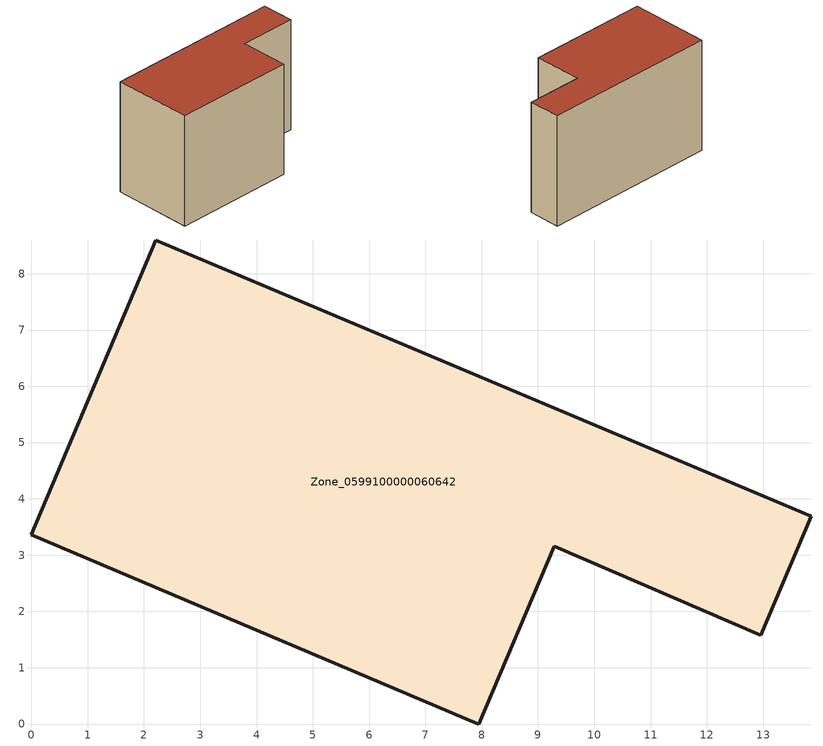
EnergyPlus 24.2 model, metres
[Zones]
Zone_0599100000060642
 floor ground (C_G): 0,3.36 2.21,8.6 13.85,3.69 12.96,1.58 9.29,3.16 7.95,0 z0
 wall outside (C_F): 2.21,8.6 0,3.36 7.95,0 9.29,3.16 12.96,1.58 13.85,3.69 2.21,8.6 z0:8.05
 roof outside (C_R): 13.85,3.69 2.21,8.6 0,3.36 7.95,0 9.29,3.16 12.96,1.58 z8.05
[BUILDING]
Pand.0599100000060642: North Axis=0; Terrain=City; Loads Convergence Tolerance Value=0.04; Temperature Convergence Tolerance Value=0.4; Solar Distribution=FullExterior; Maximum Number of Warmup Days=25; Minimum Number of Warmup Days=1
[Site:Location]
Rotterdam.The.Hague.AP_ZH_NLD Design_Conditions: Latitude=51.96; Longitude=4.45; Time Zone=1; Elevation=-4.5
[SITE:GROUNDTEMPERATURE:BUILDINGSURFACE]
18, 18, 18, 18, 18, 18, 18, 18, 18, 18, 18, 18
[MATERIAL] Thermal Absorptance=0.9; Solar Absorptance=0.7; Visible Absorptance=0.7
Name | Roughness | Thickness | Conductivity | Density | Specific Heat
G.TC.1975-1991 | MediumSmooth | 0.15 | 0.288461 | 540 | 1210
F.TC.1975-1991 | Rough | 0.3 | 0.230769 | 1920 | 840
R.TC.1975-1991 | MediumRough | 0.2 | 0.153846 | 1500 | 1000
[CONSTRUCTION]
C_G: G.TC.1975-1991
C_F: F.TC.1975-1991
C_R: R.TC.1975-1991
[ZONE]
Zone_0599100000060642: Type=1; Multiplier=1; Ceiling Height=Autocalculate; Volume=Autocalculate; Floor Area=autocalculate; Part of Total Floor Area=Yes
[ZONEINFILTRATION:DESIGNFLOWRATE]
Infil_Zone_0599100000060642: Zone or ZoneList or Space or SpaceList=Zone_0599100000060642; Schedule=AlwaysOn; Design Flow Rate Calculation Method=Flow/Area; Flow Rate per Floor Area=0.003; Constant Term Coefficient=1; Temperature Term Coefficient=0; Velocity Term Coefficient=0; Velocity Squared Term Coefficient=0
[HVACTEMPLATE:ZONE:IDEALLOADSAIRSYSTEM]
Zone_0599100000060642: Maximum Heating Supply Air Temperature=50; Minimum Cooling Supply Air Temperature=13; Maximum Heating Supply Air Humidity Ratio=0.0156; Minimum Cooling Supply Air Humidity Ratio=0.0077; Heating Limit=NoLimit; Cooling Limit=NoLimit; Dehumidification Control Type=ConstantSensibleHeatRatio; Cooling Sensible Heat Ratio=0.7; Dehumidification Setpoint=60; Humidification Control Type=None; Humidification Setpoint=30; Outdoor Air Method=None; Outdoor Air Flow Rate per Person=0.00944; Outdoor Air Flow Rate per Zone Floor Area=0; Outdoor Air Flow Rate per Zone=0; Demand Controlled Ventilation Type=None; Outdoor Air Economizer Type=NoEconomizer; Heat Recovery Type=None; Sensible Heat Recovery Effectiveness=0.7; Latent Heat Recovery Effectiveness=0.65
[ZONECONTROL:THERMOSTAT]
ThermostatControl_Zone_0599100000060642: Zone or ZoneList=Zone_0599100000060642; Control Type Schedule=DualSetpointControlType; Control 1=Thermostat_Zone_0599100000060642; Temperature Difference Between Cutout And Setpoint=0
[THERMOSTATSETPOINT:DUALSETPOINT]
Thermostat_Zone_0599100000060642: Heating Setpoint Temperature Schedule=HeatingSetpoint_Zone_0599100000060642; Cooling Setpoint Temperature Schedule=CoolingSetpoint_Zone_0599100000060642
[SCHEDULE:COMPACT]
HeatingSetpoint_Zone_0599100000060642: Through: 12/31, For: AllDays, Until: 24:00, 21
CoolingSetpoint_Zone_0599100000060642: Through: 12/31, For: AllDays, Until: 24:00, 24
DualSetpointControlType: Through: 12/31, For: AllDays, Until: 24:00, 4
AlwaysOn: Through: 12/31, For: AllDays, Until: 24:00, 1
